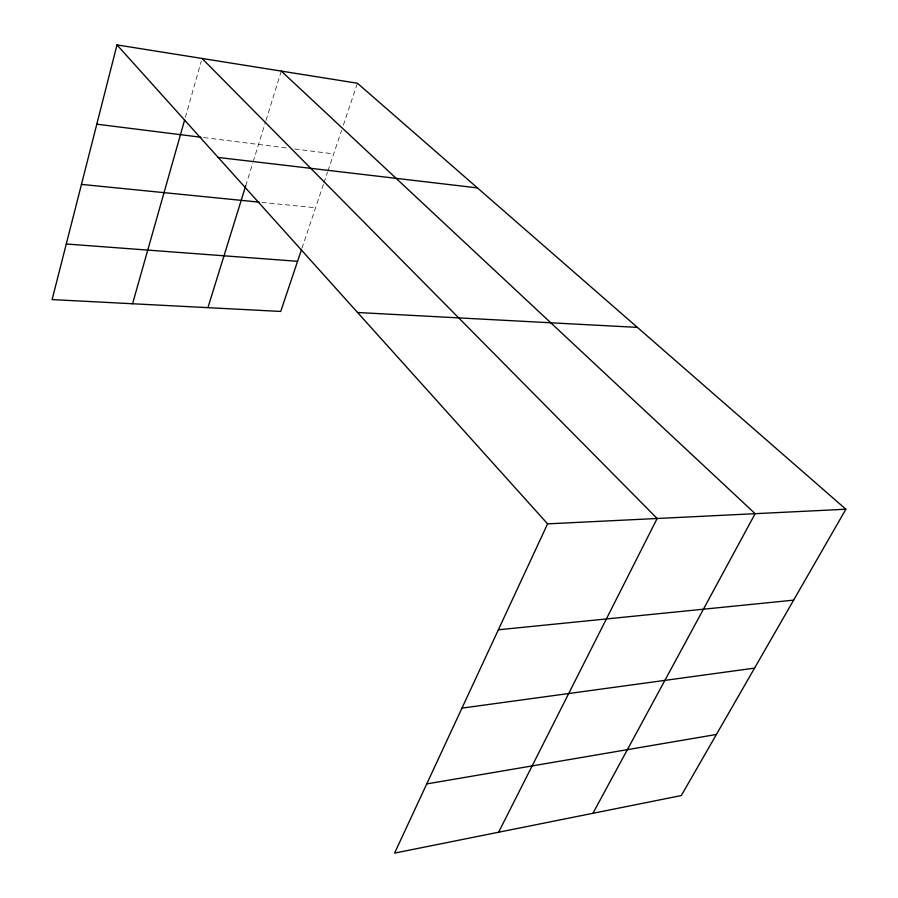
<?xml version="1.0" encoding="UTF-8"?>
<svg xmlns="http://www.w3.org/2000/svg" width="898" height="898" viewBox="0 0 898 898"><rect width="100%" height="100%" fill="white"/><g stroke="black" fill="none" stroke-linecap="round" stroke-linejoin="round"><path stroke-width="0.67" stroke-dasharray="4.49 3.37" d="M185.381 117.29L201.287 61.131M245.738 185.706L252.753 163.077M253.157 161.752L265.561 121.78M265.976 120.444L281.276 71.088M301.964 248.241L323.516 184.101M323.965 182.788L327.501 172.27M327.938 170.957L341.599 130.322M343.362 125.091L357.426 83.233M261.857 202.398L315.568 207.764M203.745 137.585L289.145 148.293M294.712 148.989L333.686 153.872"/><path stroke-width="1.35" d="M845.882 509.233L547.589 523.86L394.592 853.1L681.29 795.561L845.882 509.233L357.426 83.233L116.998 44.9L52.118 299.584L280.715 311.438L301.526 249.554M132.556 303.76L184.629 119.962M207.909 307.666L245.738 185.706M498.626 832.221L657.145 518.483L202.05 58.46M592.927 813.296L755.151 513.678L281.276 71.088M426.752 783.909L716.402 734.463M461.965 708.118L754.545 668.123M498.356 629.79L793.608 600.156M357.572 312.504L637.378 327.388M66.284 243.998L297.575 261.307M81.46 184.404L259.095 202.129M218.18 157.453L477.444 187.895M96.793 124.182L201.006 137.248M116.998 44.9L547.589 523.86"/></g></svg>
